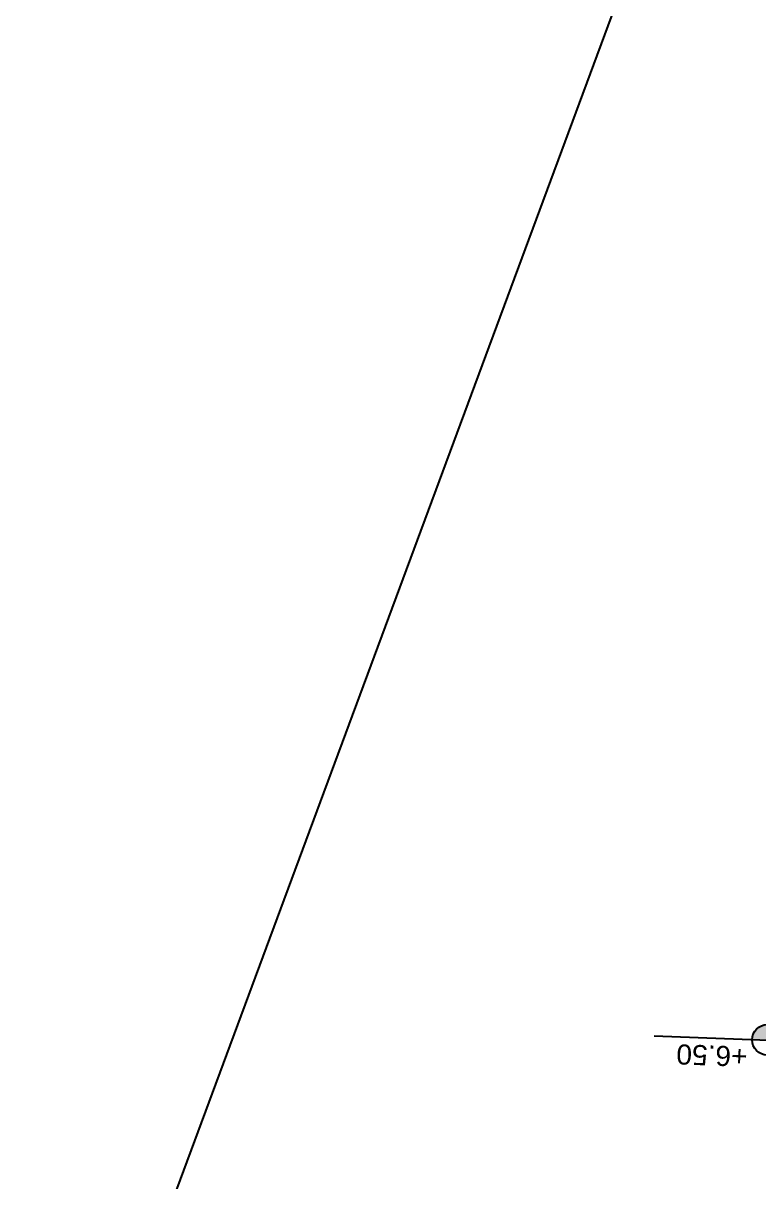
# Model space of a CAD drawing. Header units: centimetres. Extents: x 63871 to 181827, y -95930 to 42199.
# Drawn here: x 167258 to 167603, y 22679 to 23223 of the extents above; entities that cross this region are included whole.
import ezdxf

# ---------------------------------------------------------------- set-up
doc = ezdxf.new("R2010")
doc.units = ezdxf.units.CM
doc.layers.add('KOT', color=171, linetype='Continuous')
doc.layers.add('OLUK', color=222, linetype='Continuous', lineweight=15)
doc.layers.add('ÇEKME MESAFESİ', color=5, linetype='Continuous', lineweight=25)
doc.styles.add('Arial_1', font='Arial.ttf', dxfattribs={"height": 300})

# ---------------------------------------------------------------- blocks, each defined once
blk = doc.blocks.new('çatı planı')
at = {"layer": 'KOT'}
h = blk.add_hatch(color=256, dxfattribs=at)
h.dxf.hatch_style = 1
h.paths.add_polyline_path([(3.74, -2.18, 0.009987), (3.74, -1.89), (-3.42, -1.89), (-3.42, -9.34, 0.414214)])
blk.add_line((-17.07, -1.89), (49.75, -1.89), dxfattribs=at)
blk.add_circle((-3.42, -2.18), 7.17, dxfattribs=at)
at = {"layer": 'KOT', "insert": (22.3, 10.9), "char_height": 9.45, "width": 57.6964, "attachment_point": 2, "line_spacing_factor": 0.941778, "style": 'Arial_1'}
blk.add_mtext('+6.50', dxfattribs=at)
blk = doc.blocks.new('VAZİYET PLANI')
at = {"layer": 'ÇEKME MESAFESİ'}
blk.add_lwpolyline([(-10235.94, 8787.8), (-10982.6, 6772.09), (-10431.04, 2961.31), (-10363.5, 2901.47), (-6329.01, 2815.66), (-5233.37, 2792.49), (-389.12, 2690.07), (-136.37, 2684.73), (-120.42, 2699.61), (-5.55, 5331.81), (308.62, 12485.41)], dxfattribs=at)
at = {"layer": 'OLUK', "rotation": 177.8731895439683}
blk.add_blockref('çatı planı', (-10348.17, 7813.13), dxfattribs=at)

msp = doc.modelspace()

# ---------------------------------------------------------------- block references
at = {"layer": 'OLUK'}
msp.add_blockref('VAZİYET PLANI', (177951.86, 14930.11), dxfattribs=at)

doc.saveas('drawing.dxf')
